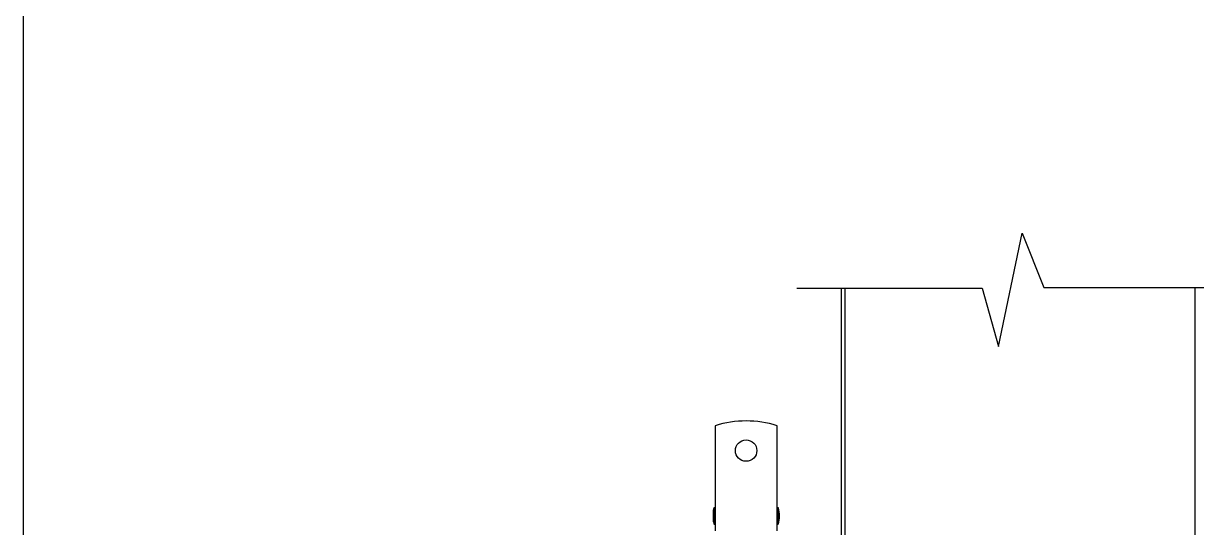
# Model space of a CAD drawing. Extents: x 1060579 to 1383165, y 581819 to 1037910.
# Drawn here: x 1264247 to 1268736, y 862040 to 863971 of the extents above; entities that cross this region are included whole.
import ezdxf

# ---------------------------------------------------------------- set-up
doc = ezdxf.new("R2010")
doc.units = 0
doc.header["$LTSCALE"] = 1000
doc.header["$MEASUREMENT"] = 0
doc.layers.add('02___PRT_ALL_AXES', color=7, linetype='Continuous')
doc.layers.add('11122', color=7, linetype='Continuous')

msp = doc.modelspace()

# ---------------------------------------------------------------- linework, layer by layer
at = {"color": 7, "linetype": 'Continuous'}
for p, q in [((1267205.9, 862957.4), (1267916.2, 862957.4)), ((1267376.8, 862957.4), (1267376.8, 859317)), ((1267390.5, 862957.4), (1267390.5, 859317)), ((1268151.4, 862959.7), (1268861.7, 862959.7)), ((1268729.2, 862959.7), (1268729.2, 859317)), ((1266894.2, 862430.2), (1266894.2, 862027.6)), ((1267131, 862027.6), (1267131, 862430.2)), ((1266890.5, 862116.4), (1266894.2, 862116.4)), ((1267131, 862116.4), (1267134.6, 862116.4)), ((1266890.5, 862052.6), (1266894.2, 862052.6)), ((1267131, 862052.6), (1267134.6, 862052.6))]:
    msp.add_line(p, q, dxfattribs=at)
at = {"color": 0}
for points in [[(1267978.6, 862733.1), (1268068.5, 863167.9)], [(1268068.5, 863167.9), (1268151.4, 862959.7)], [(1267916.2, 862957.4), (1267978.6, 862733.1)]]:
    msp.add_lwpolyline(points, dxfattribs=at)
at = {"color": 7, "linetype": 'Continuous'}
msp.add_arc((1267012.6, 862053.9), 394.5, 72.5364, 107.4636, dxfattribs=at)
at = {"layer": '02___PRT_ALL_AXES', "color": 7, "linetype": 'Continuous'}
for p, q in [((1266887.7, 862107.3), (1266890.5, 862116.4)), ((1266887.7, 862061.7), (1266887.7, 862107.3)), ((1266890.5, 862052.6), (1266890.5, 862116.4)), ((1266890.5, 862116.4), (1266894.2, 862116.4)), ((1267131, 862116.4), (1267134.6, 862116.4)), ((1267134.6, 862052.6), (1267134.6, 862116.4)), ((1266887.7, 862061.7), (1266890.5, 862052.6)), ((1266890.5, 862052.6), (1266894.2, 862052.6)), ((1267131, 862052.6), (1267134.6, 862052.6))]:
    msp.add_line(p, q, dxfattribs=at)
msp.add_circle((1267012.6, 862334.9), 41, dxfattribs=at)
for centre, start, end in [((1266975.9, 862084.5), 159.5127, 165.5225), ((1267049.3, 862084.5), 339.5127, 20.4873), ((1266975.9, 862084.5), 194.4775, 200.4873)]:
    msp.add_arc(centre, 91.1, start, end, dxfattribs=at)
at = {"layer": '11122'}
msp.add_lwpolyline([(1264247.2, 868450.3), (1273146.3, 868450.3), (1273146.3, 857423.4), (1264247.2, 857423.4)], close=True, dxfattribs=at)

doc.saveas('drawing.dxf')
